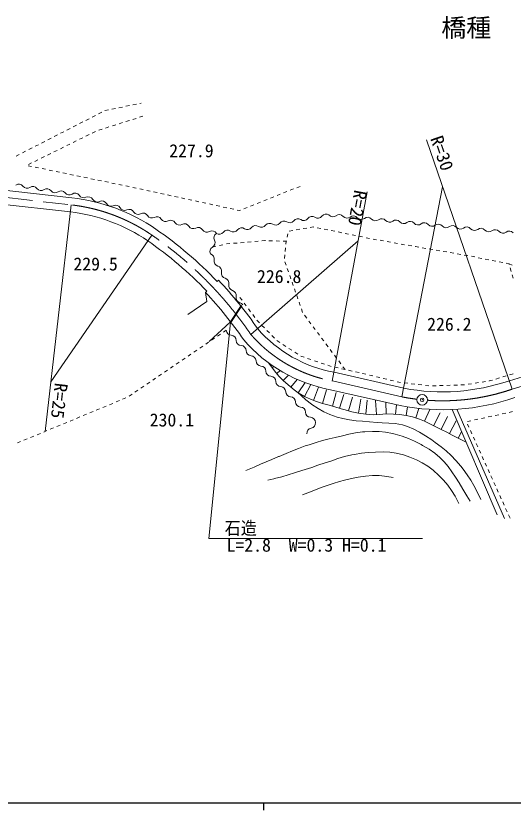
# Model space of a CAD drawing. Units: millimetres, scale not verified. Extents: x 40000 to 680000, y 20000 to 380000.
# Drawn here: x 133263 to 203063, y 204000 to 315412 of the extents above; entities that cross this region are included whole.
import ezdxf
from ezdxf.enums import TextEntityAlignment as Align

# ---------------------------------------------------------------- set-up
doc = ezdxf.new("R2010")
doc.units = ezdxf.units.MM
doc.header["$LTSCALE"] = 1000
doc.header["$PDMODE"] = 32
doc.header["$PDSIZE"] = 500
doc.linetypes.add('CHAIN', pattern=[18.5, 12, -1.5, 3.5, -1.5])
for name, color, linetype, lineweight in [('M-BGD', 7, 'Continuous', 13), ('M-BMK', 2, 'CHAIN', 13), ('M-STR-HTXT', 7, 'Continuous', 13), ('M-TTL-BAND', 7, 'Continuous', 25)]:
    doc.layers.add(name, color=color, linetype=linetype, lineweight=lineweight)
doc.styles.add('ＭＳ ゴシック', font='')
doc.styles.get('ＭＳ ゴシック').set_extended_font_data('MS Gothic')

msp = doc.modelspace()

# ---------------------------------------------------------------- linework, layer by layer
at = {"layer": 'M-BGD'}
for p, q in [((150663, 303125), (150835, 303160)), ((145763, 302127), (145768, 302129)), ((145768, 302129), (146253, 302228)), ((146743, 302327), (147233, 302427)), ((147723, 302527), (148213, 302626)), ((148703, 302726), (149193, 302826)), ((149683, 302925), (150173, 303025)), ((143093, 300760), (143538, 300988)), ((143983, 301215), (144428, 301443)), ((144873, 301671), (145318, 301899)), ((150148, 301036), (149672, 300886)), ((151102, 301337), (150625, 301187)), ((141313, 299848), (141758, 300076)), ((142203, 300304), (142648, 300532)), ((146334, 299833), (145857, 299683)), ((147287, 300134), (146811, 299984)), ((148241, 300435), (147764, 300284)), ((149195, 300735), (148718, 300585)), ((138643, 298481), (139088, 298709)), ((139533, 298937), (139978, 299164)), ((140423, 299392), (140868, 299620)), ((143542, 298757), (143094, 298536)), ((144440, 299198), (143991, 298977)), ((145380, 299532), (144903, 299382)), ((136862, 297569), (137307, 297797)), ((137752, 298025), (138198, 298253)), ((141747, 297875), (141299, 297654)), ((142645, 298316), (142196, 298095)), ((190888, 298038), (202921, 263049)), ((134192, 296202), (134637, 296430)), ((135082, 296658), (135527, 296886)), ((135972, 297114), (136417, 297341)), ((139055, 296551), (138606, 296331)), ((139952, 296993), (139504, 296772)), ((140850, 297434), (140401, 297213)), ((133302, 295746), (133747, 295974)), ((137260, 295669), (136811, 295449)), ((138157, 296110), (137709, 295890)), ((134980, 294399), (135470, 294297)), ((135465, 294787), (135016, 294567)), ((136362, 295228), (135914, 295008)), ((135959, 294196), (136449, 294095)), ((136939, 293993), (137428, 293892)), ((137918, 293791), (138407, 293690)), ((138897, 293588), (139387, 293487)), ((139876, 293386), (140366, 293284)), ((140856, 293183), (141345, 293082)), ((141835, 292980), (142324, 292879)), ((142814, 292778), (143304, 292676)), ((143793, 292575), (144283, 292474)), ((144773, 292372), (145262, 292271)), ((145752, 292170), (146242, 292069)), ((146731, 291967), (147221, 291866)), ((123773, 291872), (141134, 289894)), ((147710, 291765), (148200, 291663)), ((148690, 291562), (149179, 291461)), ((149668, 291356), (150157, 291250)), ((150646, 291144), (151134, 291038)), ((151623, 290933), (152112, 290827)), ((171778, 290944), (172242, 291129)), ((172707, 291314), (173172, 291498)), ((193165, 291418), (187456, 261966)), ((123578, 289882), (140908, 287906)), ((152600, 290721), (153089, 290615)), ((153577, 290509), (154066, 290403)), ((154555, 290297), (155043, 290191)), ((155532, 290085), (156021, 289979)), ((156509, 289873), (156998, 289767)), ((168990, 289836), (169454, 290021)), ((169919, 290206), (170384, 290390)), ((170848, 290575), (171313, 290760)), ((182590, 290752), (177684, 264177)), ((141021, 288900), (137397, 257106)), ((157487, 289661), (157975, 289555)), ((158464, 289449), (158953, 289344)), ((159441, 289238), (159930, 289132)), ((160419, 289026), (160907, 288920)), ((161396, 288814), (161885, 288708)), ((162373, 288602), (162862, 288496)), ((166202, 288729), (166667, 288913)), ((167131, 289098), (167596, 289282)), ((168061, 289467), (168525, 289652)), ((163350, 288390), (163839, 288284)), ((164328, 288178), (164645, 288110)), ((164645, 288110), (164808, 288175)), ((165273, 288359), (165737, 288544)), ((171630, 285226), (172123, 285312)), ((172615, 285398), (173108, 285484)), ((173600, 285570), (174093, 285656)), ((174585, 285743), (174995, 285814)), ((174995, 285814), (175077, 285797)), ((175567, 285697), (176057, 285597)), ((176547, 285497), (177037, 285397)), ((177527, 285297), (178017, 285198)), ((152333, 284675), (138190, 264061)), ((171330, 284358), (171424, 284849)), ((178507, 285098), (178997, 284998)), ((179487, 284898), (179977, 284798)), ((180466, 284698), (180956, 284598)), ((181446, 284498), (181936, 284398)), ((182426, 284298), (182916, 284198)), ((183407, 284106), (183900, 284018)), ((160858, 282984), (161345, 283095)), ((161833, 283207), (162320, 283319)), ((162809, 283422), (163307, 283465)), ((163805, 283508), (164303, 283550)), ((164801, 283593), (165300, 283636)), ((165798, 283679), (166296, 283721)), ((166233, 270737), (181319, 283868)), ((166794, 283764), (167292, 283807)), ((167790, 283849), (168227, 283887)), ((168227, 283887), (168289, 283885)), ((168789, 283869), (169288, 283854)), ((169788, 283838), (170288, 283823)), ((170788, 283807), (171222, 283794)), ((171174, 283371), (171222, 283794)), ((171222, 283794), (171236, 283867)), ((184392, 283930), (184884, 283843)), ((185376, 283755), (185869, 283668)), ((186361, 283580), (186853, 283493)), ((187346, 283405), (187838, 283318)), ((188330, 283230), (188822, 283142)), ((189315, 283055), (189374, 283044)), ((189374, 283044), (189807, 282970)), ((170948, 281383), (171005, 281880)), ((171061, 282377), (171118, 282874)), ((190300, 282885), (190793, 282800)), ((191286, 282716), (191778, 282631)), ((192271, 282546), (192764, 282461)), ((193257, 282377), (193749, 282292)), ((194242, 282207), (194735, 282123)), ((195228, 282038), (195721, 281953)), ((171200, 280431), (171035, 280903)), ((196213, 281868), (196706, 281784)), ((197198, 281692), (197688, 281594)), ((198178, 281495), (198668, 281397)), ((199158, 281298), (199649, 281199)), ((200139, 281101), (200629, 281002)), ((201119, 280904), (201609, 280805)), ((171531, 279487), (171366, 279959)), ((202100, 280706), (202488, 280628)), ((202488, 280628), (202516, 280529)), ((202488, 280628), (202949, 280433)), ((202649, 280047), (202781, 279564)), ((171862, 278544), (171697, 279015)), ((202914, 279082), (203047, 278600)), ((161700, 278333), (161519, 278161)), ((172193, 277600), (172028, 278072)), ((160071, 276782), (159890, 276609)), ((159890, 276609), (160046, 275360)), ((172524, 276656), (172359, 277128)), ((160046, 275360), (157418, 273503)), ((165013, 275518), (164714, 275918)), ((172856, 275713), (172690, 276185)), ((173187, 274769), (173021, 275241)), ((163362, 272447), (164885, 274797)), ((163446, 272393), (164969, 274743)), ((164885, 274797), (164969, 274743)), ((165611, 274716), (165312, 275117)), ((166209, 273915), (165910, 274315)), ((173518, 273826), (173352, 274297)), ((166807, 273113), (166508, 273514)), ((174084, 273008), (173784, 273408)), ((160329, 242086), (163404, 272420)), ((160387, 269759), (163362, 272447)), ((163362, 272447), (163446, 272393)), ((167138, 272670), (167106, 272713)), ((167452, 272352), (167138, 272670)), ((168154, 271640), (167803, 271996)), ((174684, 272207), (174384, 272607)), ((161976, 270765), (161562, 270484)), ((162803, 271327), (162389, 271046)), ((168857, 270929), (168506, 271285)), ((175283, 271407), (174983, 271807)), ((175883, 270606), (175583, 271007)), ((160322, 269641), (159908, 269360)), ((161149, 270203), (160735, 269922)), ((169560, 270217), (169208, 270573)), ((170334, 269593), (169915, 269867)), ((176482, 269806), (176182, 270206)), ((158668, 268516), (158254, 268235)), ((159495, 269078), (159081, 268797)), ((171171, 269046), (170752, 269320)), ((172008, 268499), (171589, 268773)), ((177082, 269006), (176782, 269406)), ((177681, 268205), (177381, 268605)), ((157014, 267392), (156600, 267111)), ((157841, 267954), (157427, 267673)), ((172845, 267952), (172426, 268225)), ((173740, 267524), (173267, 267685)), ((178280, 267405), (177981, 267805)), ((156187, 266830), (155773, 266549)), ((174686, 267201), (174213, 267362)), ((175633, 266878), (175160, 267040)), ((176579, 266556), (176106, 266717)), ((177524, 266234), (177053, 266394)), ((178880, 266604), (178580, 267005)), ((154533, 265705), (154119, 265424)), ((155360, 266268), (154946, 265987)), ((169246, 266027), (169492, 266213)), ((169871, 265236), (170371, 265655)), ((177526, 266233), (177524, 266234)), ((177941, 265425), (187715, 263189)), ((178503, 266019), (178014, 266126)), ((179479, 265804), (178991, 265911)), ((179479, 265804), (179180, 266204)), ((180456, 265589), (179968, 265697)), ((181433, 265375), (180944, 265482)), ((181967, 265257), (181921, 265267)), ((182407, 265149), (181967, 265257)), ((202534, 264237), (206792, 265545)), ((203054, 265184), (202948, 265151)), ((152878, 264581), (152465, 264300)), ((153706, 265143), (153292, 264862)), ((170784, 264253), (171516, 265014)), ((171867, 263316), (172749, 264423)), ((183378, 264911), (182893, 265030)), ((184349, 264672), (183864, 264791)), ((185320, 264434), (184835, 264553)), ((186291, 264195), (185806, 264314)), ((187015, 264017), (186777, 264076)), ((199203, 264119), (198709, 264043)), ((199721, 264198), (199697, 264194)), ((200178, 264333), (199721, 264198)), ((201137, 264616), (200657, 264474)), ((202096, 264899), (201616, 264758)), ((202948, 265151), (202575, 265041)), ((151224, 263457), (150811, 263176)), ((152051, 264019), (151638, 263738)), ((172899, 262550), (173850, 263974)), ((173761, 262033), (174646, 263693)), ((175028, 261466), (175731, 263338)), ((176320, 261048), (176874, 262969)), ((177435, 262976), (187198, 260743)), ((187268, 263988), (187015, 264017)), ((188262, 263873), (187765, 263931)), ((189255, 263758), (188758, 263816)), ((190248, 263643), (189752, 263701)), ((191242, 263528), (190745, 263586)), ((192240, 263536), (191741, 263522)), ((193240, 263565), (192740, 263551)), ((194240, 263594), (193740, 263579)), ((195239, 263623), (194739, 263608)), ((196119, 263648), (195739, 263637)), ((196238, 263666), (196119, 263648)), ((197226, 263817), (196732, 263741)), ((198215, 263968), (197720, 263892)), ((148714, 261824), (148252, 261633)), ((149570, 262333), (149157, 262051)), ((150397, 262895), (149984, 262614)), ((177700, 260668), (178232, 262596)), ((178700, 260382), (179278, 262297)), ((179973, 259990), (180519, 261914)), ((146867, 261059), (146405, 260867)), ((147790, 261441), (147329, 261250)), ((181337, 259675), (181687, 261644)), ((182369, 259521), (182597, 261508)), ((183867, 259481), (183751, 261478)), ((185234, 259580), (185177, 261205)), ((186570, 259529), (186696, 260858)), ((144095, 259911), (143633, 259719)), ((145019, 260293), (144557, 260102)), ((145943, 260676), (145481, 260485)), ((188030, 259348), (188241, 260558)), ((189419, 259012), (189830, 260346)), ((190639, 258565), (191371, 260220)), ((191894, 257928), (192812, 259706)), ((194492, 260196), (200842, 245444)), ((195163, 260232), (201864, 244915)), ((201532, 259578), (202020, 259684)), ((202509, 259790), (202998, 259896)), ((141323, 258762), (140861, 258571)), ((142247, 259145), (141785, 258954)), ((143171, 259528), (142709, 259337)), ((192957, 257402), (193839, 259197)), ((194142, 256808), (195052, 258589)), ((196645, 258518), (197134, 258624)), ((197623, 258730), (198111, 258836)), ((198600, 258942), (199089, 259048)), ((199577, 259154), (200066, 259260)), ((200554, 259366), (201043, 259472)), ((138552, 257614), (138090, 257423)), ((139476, 257997), (139014, 257806)), ((140400, 258380), (139938, 258188)), ((196865, 257704), (196659, 258159)), ((135780, 256466), (135318, 256275)), ((136704, 256849), (136242, 256658)), ((137628, 257232), (137166, 257040)), ((195368, 256173), (195837, 257071)), ((197276, 256793), (197070, 257248)), ((197688, 255881), (197482, 256337)), ((133932, 255701), (133470, 255509)), ((134856, 256084), (134394, 255892)), ((198100, 254970), (197894, 255426)), ((198512, 254059), (198306, 254514)), ((198924, 253148), (198718, 253603)), ((199336, 252236), (199130, 252692)), ((199748, 251325), (199542, 251781)), ((200159, 250414), (199953, 250869)), ((200571, 249503), (200365, 249958)), ((200983, 248591), (200777, 249047)), ((201395, 247680), (201189, 248136)), ((201807, 246769), (201601, 247224)), ((202219, 245858), (202013, 246313)), ((202631, 244946), (202425, 245402)), ((160329, 242086), (190329, 242086))]:
    msp.add_line(p, q, dxfattribs=at)
for points in [[(196472, 255596), (195368, 256173), (194520, 256614), (193769, 256998), (192957, 257402), (192378, 257684), (191467, 258154), (190639, 258565), (189943, 258840), (188937, 259151), (188030, 259348), (187092, 259477), (186273, 259556), (185234, 259580), (184317, 259515), (183401, 259462), (182369, 259521), (181337, 259675), (180435, 259866), (179474, 260139), (179230, 260217), (178190, 260531), (177227, 260797), (176320, 261048), (175453, 261315), (174606, 261633), (173761, 262033), (172899, 262550), (172304, 262976), (171474, 263637), (170784, 264253), (170170, 264889), (169565, 265612), (168903, 266488), (168696, 266774)], [(198546, 247577), (198013, 248652), (197556, 249533), (197114, 250300), (196630, 251033), (196045, 251812), (195709, 252227), (195006, 253051), (194342, 253757), (193674, 254386), (192955, 254980), (192140, 255582), (191645, 255924), (190754, 256518), (189943, 257015), (189130, 257436), (188229, 257807), (187522, 258042), (186520, 258249), (185612, 258293), (184670, 258305), (183984, 258359), (182907, 258466), (181939, 258538), (181026, 258613), (180114, 258728), (179148, 258922), (178358, 259142), (177356, 259484), (176500, 259858), (175689, 260314), (174824, 260902), (174761, 260948), (173987, 261537), (173297, 262156), (172899, 262550)], [(165554, 251620), (166709, 252128), (167612, 252523), (168395, 252860), (169193, 253195), (170139, 253584), (170217, 253616), (171209, 254027), (172083, 254392), (172938, 254734), (173872, 255077), (174410, 255260), (175420, 255579), (176316, 255831), (177234, 256061), (178069, 256257), (179104, 256512), (180016, 256739), (180919, 256925), (181925, 257053), (182240, 257077), (183303, 257130), (184243, 257127), (185160, 257040), (186151, 256843), (186486, 256756), (187506, 256452), (188386, 256128), (189232, 255748), (190147, 255274), (190346, 255166), (191265, 254619), (192064, 254053), (192763, 253462), (193383, 252840), (193944, 252179), (194466, 251474), (194970, 250719), (195477, 249908), (196006, 249033), (196579, 248090), (197039, 247347)], [(195462, 247021), (194913, 248032), (194419, 248857), (193908, 249579), (193309, 250282), (192656, 250944), (191857, 251665), (191088, 252252), (190309, 252736), (189482, 253147), (188569, 253514), (187676, 253820), (186662, 254088), (185743, 254210), (184810, 254239), (183755, 254225), (183742, 254225), (182697, 254180), (181779, 254075), (180813, 253907), (180400, 253826), (179370, 253585), (178480, 253316), (177591, 253016), (176663, 252712), (175664, 252385), (174789, 252084), (173867, 251777), (173386, 251626), (172369, 251306), (171477, 251021), (170584, 250757), (169570, 250499), (169460, 250474), (168644, 250297)], [(173494, 248216), (174597, 248665), (175427, 248993), (176253, 249297), (176825, 249496), (177794, 249835), (178678, 250120), (179373, 250303), (180384, 250536), (181291, 250706), (182317, 250838), (183340, 250922), (184267, 250918), (185017, 250854), (185952, 250727), (186247, 250669)]]:
    msp.add_lwpolyline(points, dxfattribs=at)
msp.add_circle((190300, 261555), 750, dxfattribs=at)
for centre, radius, start, end in [((133674, 291079), 725, 37.31603, 124.52167), ((134827, 291958), 725, 217.31603, 304.52167), ((135648, 290763), 725, 37.31603, 124.52167), ((136802, 291642), 725, 217.31603, 304.52167), ((137623, 290447), 725, 37.31603, 124.52167), ((138777, 291326), 725, 217.31603, 304.52167), ((139598, 290132), 725, 37.31603, 124.52167), ((140751, 291011), 725, 217.31603, 304.52167), ((138190, 264061), 26000, 55.54492, 83.49719), ((141573, 289816), 725, 37.31603, 124.52167), ((142782, 290610), 725, 209.29105, 296.49668), ((143429, 289312), 725, 29.29105, 116.49668), ((144694, 290022), 725, 209.29105, 296.49668), ((145341, 288724), 725, 29.29105, 116.49668), ((146605, 289434), 725, 209.29105, 296.49668), ((147252, 288136), 725, 29.29105, 116.49668), ((138190, 264061), 24000, 55.54492, 83.4972), ((148517, 288845), 725, 209.29105, 296.49668), ((149164, 287548), 725, 29.29105, 116.49668), ((150411, 288286), 725, 211.9306, 299.13624), ((151117, 287019), 725, 31.9306, 119.13624), ((176797, 286884), 725, 55.6701, 142.87574), ((177754, 287957), 725, 220.911, 308.11664), ((178649, 286817), 725, 40.911, 128.11664), ((152348, 287786), 725, 211.9306, 299.13624), ((153054, 286520), 725, 31.9306, 119.13624), ((154284, 287286), 725, 211.9306, 299.13624), ((154990, 286020), 725, 31.9306, 119.13624), ((156221, 286787), 725, 211.9306, 299.13624), ((169720, 286792), 725, 235.6701, 322.87574), ((170876, 285917), 725, 55.6701, 142.87574), ((171694, 287115), 725, 235.6701, 322.87574), ((172850, 286239), 725, 55.6701, 142.87574), ((173668, 287437), 725, 235.6701, 322.87574), ((174824, 286562), 725, 55.6701, 142.87574), ((175641, 287759), 725, 235.6701, 322.87574), ((179745, 287766), 725, 220.911, 308.11664), ((180640, 286625), 725, 40.911, 128.11664), ((181736, 287575), 725, 220.911, 308.11664), ((182631, 286434), 725, 40.911, 128.11664), ((183727, 287384), 725, 220.911, 308.11664), ((184622, 286243), 725, 40.911, 128.11664), ((185718, 287193), 725, 220.911, 308.11664), ((186613, 286052), 725, 40.911, 128.11664), ((187708, 287001), 725, 220.911, 308.11664), ((188603, 285861), 725, 40.911, 128.11664), ((189699, 286810), 725, 220.911, 308.11664), ((190594, 285669), 725, 40.911, 128.11664), ((122280, 240804), 54178, 43.59163, 55.58717), ((156927, 285520), 725, 31.9306, 119.13624), ((158158, 286287), 725, 211.9306, 299.13624), ((158864, 285021), 725, 31.9306, 119.13624), ((160094, 285788), 725, 211.9306, 299.13624), ((160800, 284521), 725, 31.9306, 119.13624), ((162980, 284628), 725, 55.6701, 142.87574), ((163798, 285825), 725, 235.6701, 322.87574), ((164954, 284950), 725, 55.6701, 142.87574), ((165772, 286148), 725, 235.6701, 322.87574), ((166928, 285273), 725, 55.6701, 142.87574), ((167746, 286470), 725, 235.6701, 322.87574), ((168902, 285595), 725, 55.6701, 142.87574), ((191690, 286619), 725, 220.911, 308.11664), ((192569, 285466), 725, 40.911, 128.11664), ((193665, 286416), 725, 220.911, 308.11664), ((194560, 285275), 725, 40.911, 128.11664), ((195656, 286225), 725, 220.911, 308.11664), ((196551, 285084), 725, 40.911, 128.11664), ((197647, 286033), 725, 220.911, 308.11664), ((198542, 284893), 725, 40.911, 128.11664), ((199638, 285842), 725, 220.911, 308.11664), ((200533, 284701), 725, 40.911, 128.11664), ((202524, 284510), 725, 40.911, 128.11664), ((161780, 284278), 725, 120.2127, 207.41833), ((161824, 285503), 725, 235.6701, 322.87574), ((201629, 285651), 725, 220.911, 308.11664), ((122280, 240804), 52178, 43.59163, 55.58717), ((160493, 283610), 725, 300.2127, 27.41833), ((161223, 282357), 725, 120.2127, 207.41833), ((160388, 281324), 725, 347.48145, 74.68709), ((161803, 281010), 725, 167.48145, 254.68709), ((161420, 279611), 725, 347.48145, 74.68709), ((162836, 279297), 725, 167.48145, 254.68709), ((162453, 277898), 725, 347.48145, 74.68709), ((122280, 240804), 54428, 34.33512, 43.59163), ((163869, 277584), 725, 167.48145, 254.68709), ((122280, 240804), 51928, 34.17545, 43.59163), ((163486, 276186), 725, 347.48145, 74.68709), ((164901, 275871), 725, 167.48145, 254.68709), ((164518, 274473), 725, 36.00751, 74.68709), ((163528, 271332), 725, 180.39668, 267.60232), ((181319, 283868), 18750, 221.2583, 259.61981), ((163467, 269883), 725, 0.39668, 87.60232), ((164917, 269893), 725, 180.39668, 267.60232), ((181319, 283868), 21250, 220.83305, 259.46789), ((164856, 268445), 725, 0.39668, 87.60232), ((166306, 268455), 725, 180.39668, 267.60232), ((166246, 267006), 725, 0.39668, 87.60232), ((167696, 267016), 725, 180.39668, 267.60232), ((167635, 265567), 725, 0.39668, 87.60232), ((169085, 265577), 725, 180.39668, 267.60232), ((169024, 264129), 725, 0.39668, 87.60232), ((170474, 264139), 725, 180.39668, 267.60232), ((193165, 291418), 28750, 259.07181, 289.01913), ((170414, 262690), 725, 0.39668, 87.60232), ((171864, 262700), 725, 180.39668, 267.60232), ((171803, 261251), 725, 0.39668, 87.60232), ((193165, 291418), 31250, 258.99194, 288.93953), ((173253, 261261), 725, 180.39668, 267.60232), ((173192, 259812), 725, 0.39668, 87.60232), ((174642, 259823), 725, 180.39668, 267.60232), ((174582, 258374), 725, 0.39668, 87.60232), ((174841, 256859), 725, 100.07637, 187.28201), ((174587, 258287), 725, 280.07637, 7.28201)]:
    msp.add_arc(centre, radius, start, end, dxfattribs=at)
msp.add_point((190300, 261555), dxfattribs=at)
at = {"layer": 'M-BMK'}
for p, q in [((123675, 290877), (141021, 288900)), ((177688, 264201), (187456, 261966)), ((202921, 263049), (207159, 264350))]:
    msp.add_line(p, q, dxfattribs=at)
for centre, radius, start, end in [((138190, 264061), 25000, 55.54492, 83.4972), ((122280, 240804), 53178, 34.25545, 55.58717), ((181319, 283868), 20000, 221.03694, 259.54029), ((193165, 291418), 30000, 265.95219, 288.97809), ((193165, 291418), 30000, 259.03063, 263.08733)]:
    msp.add_arc(centre, radius, start, end, dxfattribs=at)
at = {"layer": 'M-TTL-BAND'}
for p, q in [((40000, 205000), (579000, 205000)), ((168000, 205000), (168000, 204000))]:
    msp.add_line(p, q, dxfattribs=at)

# ---------------------------------------------------------------- texts
at = {"layer": 'M-BGD', "style": 'ＭＳ ゴシック'}
for s, rotation, p in [('R=30', 288.978, (190888, 298038)), ('R=25', 263.497, (138190, 264061))]:
    msp.add_text(s, height=1833, rotation=rotation, dxfattribs=at).set_placement(p, align=Align.BOTTOM_LEFT)
for s, p in [('227.9', (157908, 296496)), ('229.5', (144453, 280613)), ('226.8', (170223, 278859)), ('226.2', (194107, 272166)), ('230.1', (155161, 258730))]:
    msp.add_text(s, height=1833, dxfattribs=at).set_placement(p, align=Align.MIDDLE_CENTER)
msp.add_text('R=20', height=1833, rotation=259.54, dxfattribs=at).set_placement((182590, 290752), align=Align.TOP_LEFT)
at = {"layer": 'M-BGD', "style": 'ＭＳ ゴシック', "width": 0.9}
msp.add_text('\u3000石造', height=1833, dxfattribs=at).set_placement((160329, 242086), align=Align.BOTTOM_LEFT)
at = {"layer": 'M-BGD', "style": 'ＭＳ ゴシック'}
msp.add_text('\u3000L=2.8\u3000W=0.3 H=0.1', height=1833, dxfattribs=at).set_placement((160329, 242086), align=Align.TOP_LEFT)
at = {"layer": 'M-STR-HTXT', "style": 'ＭＳ ゴシック'}
msp.add_text('橋種\u3000\u3000\u3000RC', height=2566, dxfattribs=at).set_placement((192978, 311702), align=Align.BOTTOM_LEFT)

doc.saveas('drawing.dxf')
